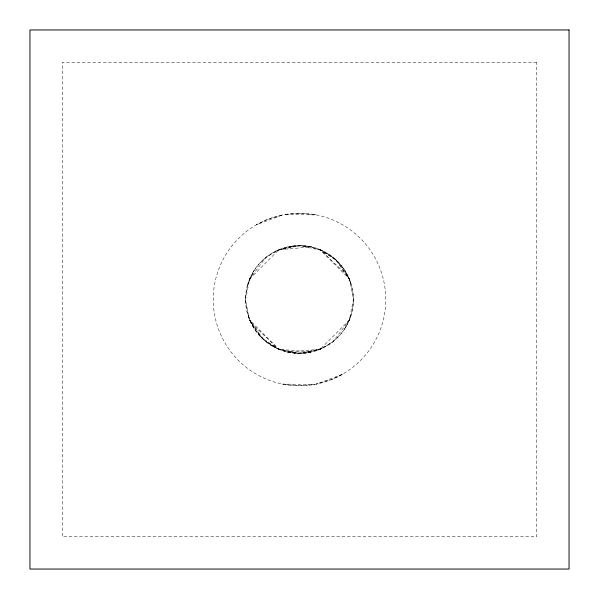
<?xml version="1.0" encoding="UTF-8"?>
<svg xmlns="http://www.w3.org/2000/svg" width="599" height="599" viewBox="0 0 599 599"><rect width="100%" height="100%" fill="white"/><g stroke="black" fill="none" stroke-linecap="round" stroke-linejoin="round"><path stroke-width="0.45" stroke-dasharray="3 2.25" d="M247.776 284.315C238.634 315.463 259.809 348.326 291.825 352.863C317.575 356.929 343.983 339.521 351.224 314.685C360.366 283.537 339.191 250.674 307.175 246.137C281.425 242.071 255.017 259.479 247.776 284.315L254.148 270.351M249.693 278.872L278.872 249.693L311.495 246.945L299.5 245.59L278.872 249.693L265.889 257.353L249.693 278.872L245.59 299.5L249.693 320.128L261.381 337.619L278.872 349.307L299.5 353.41L311.495 352.055L278.872 349.307L265.889 341.647M349.307 320.128L320.128 349.307L287.505 352.055L299.5 353.41L320.128 349.307L333.111 341.647L349.307 320.128L353.41 299.5L349.307 278.872L337.619 261.381L320.128 249.693L349.307 278.872L334.804 258.761L320.128 249.693L348.071 276.109M344.852 328.649L351.224 314.685M320.128 249.693L333.111 257.353M264.196 340.239L278.872 349.307L249.693 320.128L264.196 340.239L254.148 328.649L247.776 314.685M250.929 322.891L278.872 349.307M334.804 258.761L344.852 270.351L351.224 284.315M266.488 219.811L256.372 224.797A86.256 86.256 0 0 0 256.372 374.203A86.256 86.256 0 0 0 385.756 299.5A86.256 86.256 0 0 0 256.372 224.797L282.676 214.899L266.488 219.811M342.628 374.203L332.512 379.189L316.324 384.101L342.628 374.203M291.825 246.137L277.105 250.464L299.5 245.59L321.895 250.464L307.175 246.137L291.825 246.137M321.895 348.536L307.175 352.863L291.825 352.863L277.105 348.536L299.5 353.41L321.895 348.536M299.5 213.244L284.525 214.554L316.324 214.899L299.5 213.244M314.475 384.446L299.5 385.756L282.676 384.101L314.475 384.446M536.704 62.296L62.296 62.296L62.296 536.704L536.704 536.704L536.704 62.296M272.545 346.185A53.91 53.91 0 0 0 353.41 299.5A53.91 53.91 0 0 0 272.545 252.815A53.91 53.91 0 0 0 272.545 346.185"/><path stroke-width="0.9" d="M569.05 29.95L29.95 29.95L29.95 569.05L569.05 569.05L569.05 29.95"/></g></svg>
